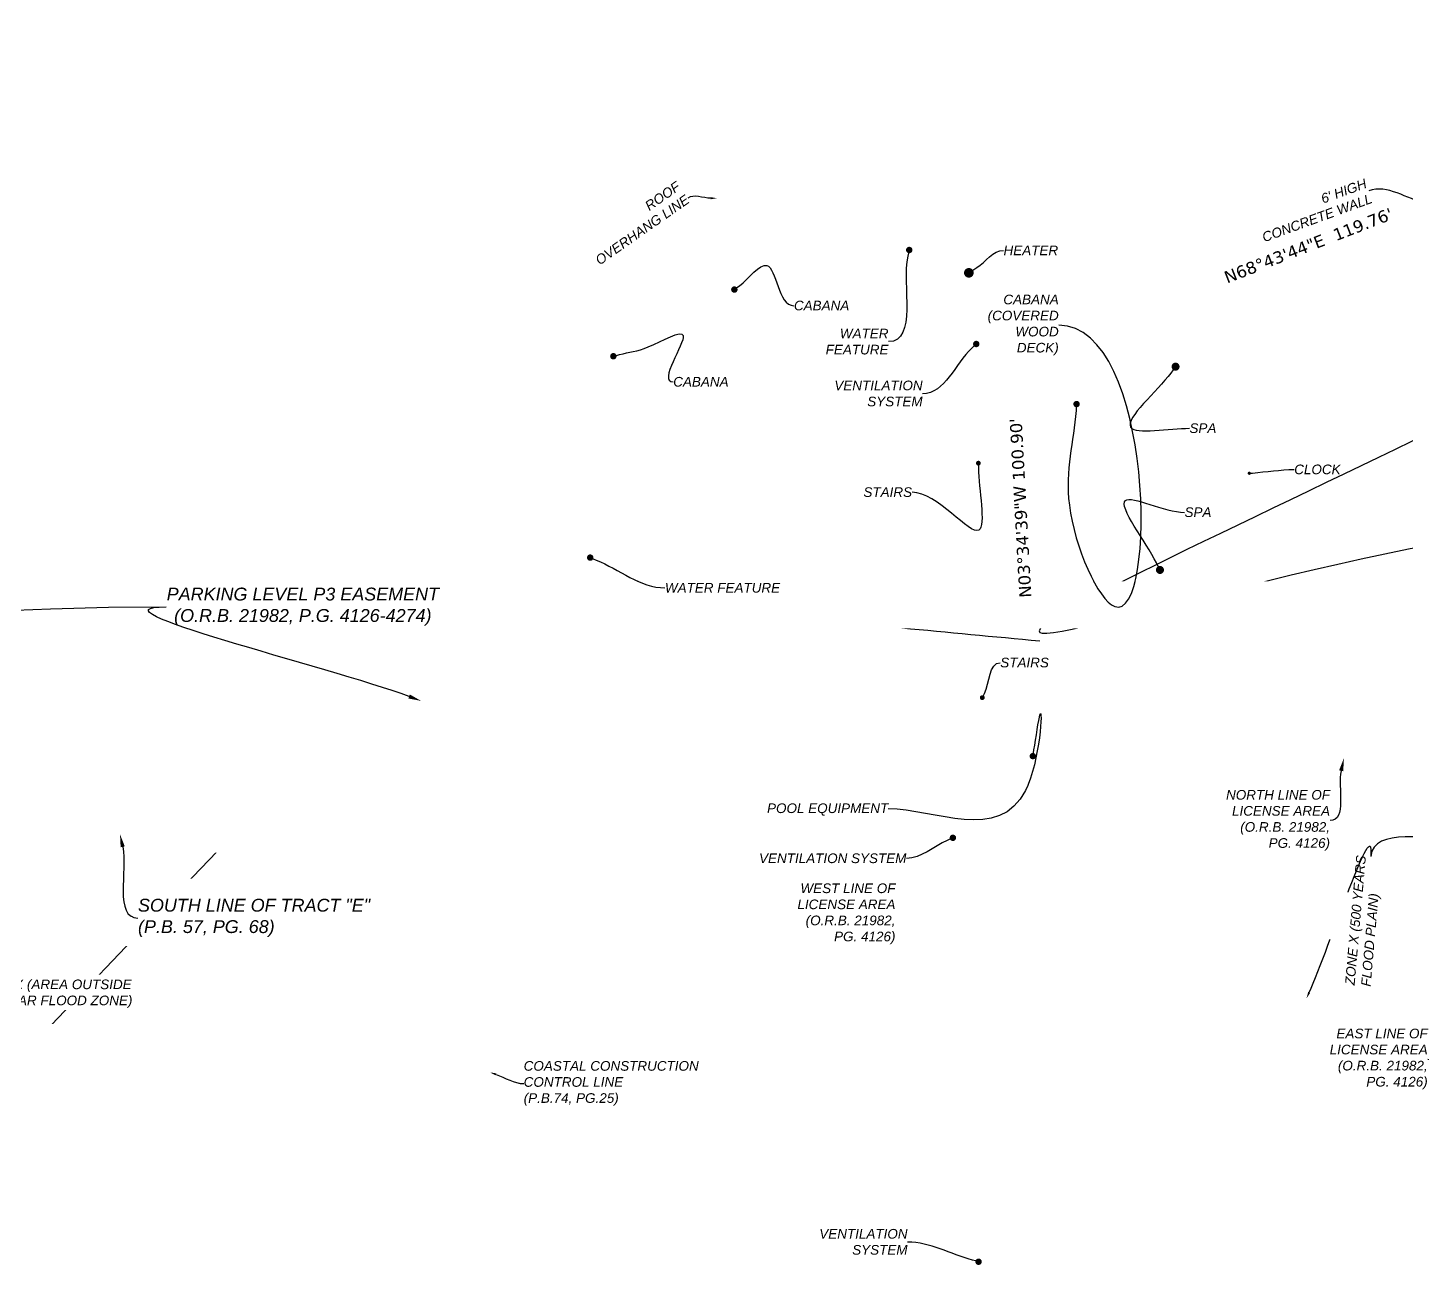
# Model space of a CAD drawing. Header units: inches. Extents: x -11331628 to 26860, y -6840660 to 4773.
# Drawn here: x 24517.9 to 24861.3, y -19959.3 to -19649.5 of the extents above; entities that cross this region are included whole.
import ezdxf
from ezdxf import colors
from ezdxf.entities.mleader import LeaderData, LeaderLine
from ezdxf.math import Vec2, Vec3

# ---------------------------------------------------------------- set-up
doc = ezdxf.new("R2010")
doc.units = ezdxf.units.IN
doc.header["$LTSCALE"] = 0.5
doc.header["$MEASUREMENT"] = 0
for name, color, linetype, lineweight in [('TEXT 2', 41, 'Continuous', 15), ('TEXT 3', 41, 'Continuous', 15), ('TEXT BOUNDARY SCALE 50', 225, 'Continuous', 15)]:
    doc.layers.add(name, color=color, linetype=linetype, lineweight=lineweight)
doc.styles.add('BOLD-ITALIC', font='verdanaz.ttf')
doc.styles.add('DIM', font='simplex.shx', dxfattribs={"width": 0.8})
doc.styles.add('TEXT-ITALIC', font='ariali.ttf')
doc.dimstyles.new('SCALE 40', dxfattribs={"dimscale": 40, "dimtxt": 0.08, "dimasz": 0.08, "dimexe": 0.06, "dimexo": 0.0625, "dimgap": 0, "dimtad": 0, "dimtoh": 1, "dimzin": 0, "dimdsep": 46, "dimtxsty": 'DIM', "dimcen": 0, "dimclrd": 256, "dimclrt": 256, "dimaunit": 1, "dimadec": 4, "dimazin": 0, "dimtfac": 1, "dimtofl": 0, "dimtmove": 0, "dimatfit": 3, "dimfxl": 1, "dimtolj": 1, "dimtzin": 0, "dimarcsym": 0})

# ---------------------------------------------------------------- blocks, each defined once
blk = doc.blocks.new('_Dot')
at = {"color": 0, "linetype": 'ByBlock', "lineweight": -2}
blk.add_line((-0.5, 0), (-1, 0), dxfattribs=at)
at = {"color": 0, "linetype": 'ByBlock', "const_width": 0.5}
blk.add_lwpolyline([(-0.25, 0, 1), (0.25, 0, 1)], format="xyb", close=True, dxfattribs=at)

msp = doc.modelspace()

# ---------------------------------------------------------------- texts
at = {"layer": 'TEXT BOUNDARY SCALE 50', "char_height": 3, "attachment_point": 5, "style": 'BOLD-ITALIC', "bg_fill": 3, "box_fill_scale": 1.2, "bg_fill_color": 256, "bg_fill_transparency": 0}
for s, insert, rotation in [('N68°43\'44"E  119.76\'', (24836.903, -19703.817), 21.2496), ('N03°34\'39"W 100.90\'', (24765.23, -19769.169), 93.12515)]:
    msp.add_mtext(s, dxfattribs=dict(at, insert=insert, rotation=rotation))

# ---------------------------------------------------------------- leaders
at = {"layer": 'TEXT 2', "lineweight": 15, "path_type": 1}
msp.add_leader([(24770.029, -19802.354), (24735.668, -19799.121)], dimstyle='SCALE 40', override={"dimscale": 0, "dimtad": 3}, dxfattribs=at)
at = {"layer": 'TEXT 3'}
ml = msp.add_multileader_mtext('Standard', dxfattribs=at)
ml.set_content('ROOF \\POVERHANG LINE\\P  ', color=256, style='TEXT-ITALIC')
ml.set_leader_properties()
ml.build(insert=Vec2(0, 0))
ml.multileader.update_dxf_attribs({"leader_type": 2, "text_left_attachment_type": 2, "text_right_attachment_type": 2, "dogleg_length": 0.075, "arrow_head_size": 1.6, "scale": 40})
ctx = ml.context
ctx.base_point, ctx.scale, ctx.char_height, ctx.arrow_head_size, ctx.landing_gap_size, ctx.plane_origin, ctx.plane_x_axis, ctx.plane_y_axis = Vec3(24659.867, -19707.735), 40, 2.4, 1.6, 0, Vec3(24673.63, -19649.084), Vec3(0.819152, 0.5735764), Vec3(-0.5735764, 0.819152)
ctx.left_attachment, ctx.right_attachment, ctx.text_align_type = 2, 2, 2
notes = []
notes.append((ctx, [(1, (1, 1, 0), (24684.783, -19690.289), (-0.819152, -0.5735764), 3, [(3, [(24689.629, -19692.015)], 0, [])])]))
ctx.mtext.insert, ctx.mtext.text_direction, ctx.mtext.rotation, ctx.mtext.alignment, ctx.mtext.flow_direction = Vec3(24679.319, -19687.716), Vec3(0.819152, 0.5735764), 0.6108652, 3, 5
ml = msp.add_multileader_mtext('Standard', dxfattribs=at)
ml.set_content('WATER\\PFEATURE  ', color=256, style='TEXT-ITALIC')
ml.set_leader_properties()
ml.set_arrow_properties(name='DOT')
ml.build(insert=Vec2(0, 0))
ml.multileader.update_dxf_attribs({"leader_type": 2, "text_left_attachment_type": 2, "text_right_attachment_type": 2, "dogleg_length": 0.075, "arrow_head_size": 1.6, "scale": 40})
ctx = ml.context
ctx.base_point, ctx.scale, ctx.char_height, ctx.arrow_head_size, ctx.landing_gap_size, ctx.plane_origin = Vec3(24716.68, -19727.737), 40, 2.4, 1.6, 0, Vec3(24716.76, -19669.777)
ctx.left_attachment, ctx.right_attachment, ctx.text_align_type = 2, 2, 2
notes.append((ctx, [(1, (1, 1, 0), (24735.324, -19727.737), (-1, 0), 3, [(3, [(24737.486, -19704.905)], 0, [])])]))
ctx.mtext.insert, ctx.mtext.alignment, ctx.mtext.flow_direction = Vec3(24732.324, -19724.516), 3, 5
ml = msp.add_multileader_mtext('Standard', dxfattribs=at)
ml.set_content('HEATER  ', color=256, style='TEXT-ITALIC')
ml.set_leader_properties()
ml.set_arrow_properties(name='DOT')
ml.build(insert=Vec2(0, 0))
ml.multileader.update_dxf_attribs({"leader_type": 2, "text_left_attachment_type": 2, "text_right_attachment_type": 2, "dogleg_length": 0.075, "arrow_head_size": 2.4, "scale": 40})
ctx = ml.context
ctx.base_point, ctx.scale, ctx.char_height, ctx.arrow_head_size, ctx.landing_gap_size, ctx.plane_origin = Vec3(24760.969, -19705.001), 40, 2.4, 2.4, 0, Vec3(24708.267, -19710.679)
ctx.left_attachment, ctx.right_attachment = 2, 2
notes.append((ctx, [(0, (1, 1, 0), (24757.969, -19705.001), (1, 0), 3, [(0, [(24752.341, -19710.593)], 0, [])])]))
ctx.mtext.insert, ctx.mtext.flow_direction = Vec3(24760.969, -19703.801), 5
ml = msp.add_multileader_mtext('Standard', dxfattribs=at)
ml.set_content('CABANA  ', color=256, style='TEXT-ITALIC')
ml.set_leader_properties()
ml.set_arrow_properties(name='DOT')
ml.build(insert=Vec2(0, 0))
ml.multileader.update_dxf_attribs({"leader_type": 2, "text_left_attachment_type": 2, "text_right_attachment_type": 2, "dogleg_length": 0.075, "arrow_head_size": 1.6, "scale": 40})
ctx = ml.context
ctx.base_point, ctx.scale, ctx.char_height, ctx.arrow_head_size, ctx.landing_gap_size, ctx.plane_origin = Vec3(24708.781, -19718.778), 40, 2.4, 1.6, 0, Vec3(24718.464, -19669.525)
ctx.left_attachment, ctx.right_attachment = 2, 2
notes.append((ctx, [(0, (1, 1, 0), (24705.781, -19718.778), (1, 0), 3, [(1, [(24693.943, -19714.752), (24702.025, -19708.728)], 0, [])])]))
ctx.mtext.insert, ctx.mtext.flow_direction = Vec3(24708.781, -19717.537), 5
ml = msp.add_multileader_mtext('Standard', dxfattribs=at)
ml.set_content('CABANA  ', color=256, style='TEXT-ITALIC')
ml.set_leader_properties()
ml.set_arrow_properties(name='DOT')
ml.build(insert=Vec2(0, 0))
ml.multileader.update_dxf_attribs({"leader_type": 2, "text_left_attachment_type": 2, "text_right_attachment_type": 2, "dogleg_length": 0.075, "arrow_head_size": 1.6, "scale": 40})
ctx = ml.context
ctx.base_point, ctx.scale, ctx.char_height, ctx.arrow_head_size, ctx.landing_gap_size, ctx.plane_origin = Vec3(24678.719, -19737.77), 40, 2.4, 1.6, 0, Vec3(24692.438, -19688.516)
ctx.left_attachment, ctx.right_attachment = 2, 2
notes.append((ctx, [(0, (1, 1, 0), (24675.719, -19737.77), (1, 0), 3, [(1, [(24663.816, -19731.367), (24672.519, -19729.056), (24681.204, -19726.215)], 0, [])])]))
ctx.mtext.insert, ctx.mtext.flow_direction = Vec3(24678.719, -19736.529), 5
ml = msp.add_multileader_mtext('Standard', dxfattribs=at)
ml.set_content('VENTILATION \\PSYSTEM  ', color=256, style='TEXT-ITALIC')
ml.set_leader_properties()
ml.set_arrow_properties(name='DOT')
ml.build(insert=Vec2(0, 0))
ml.multileader.update_dxf_attribs({"leader_type": 2, "text_left_attachment_type": 2, "text_right_attachment_type": 2, "dogleg_length": 0.075, "arrow_head_size": 1.6, "scale": 40})
ctx = ml.context
ctx.base_point, ctx.scale, ctx.char_height, ctx.arrow_head_size, ctx.landing_gap_size, ctx.plane_origin = Vec3(24719.14, -19740.699), 40, 2.4, 1.6, 0, Vec3(24742.038, -19682.439)
ctx.left_attachment, ctx.right_attachment, ctx.text_align_type = 2, 2, 2
notes.append((ctx, [(1, (1, 1, 0), (24743.823, -19740.699), (-1, 0), 3, [(3, [(24754.183, -19728.322)], 0, [])])]))
ctx.mtext.insert, ctx.mtext.alignment, ctx.mtext.flow_direction = Vec3(24740.823, -19737.438), 3, 5
ml = msp.add_multileader_mtext('Standard', dxfattribs=at)
ml.set_content('STAIRS', color=256, style='TEXT-ITALIC')
ml.set_leader_properties()
ml.set_arrow_properties(name='DOT')
ml.build(insert=Vec2(0, 0))
ml.multileader.update_dxf_attribs({"leader_type": 2, "text_left_attachment_type": 2, "text_right_attachment_type": 2, "dogleg_length": 0.075, "arrow_head_size": 1.2, "scale": 40})
ctx = ml.context
ctx.base_point, ctx.scale, ctx.char_height, ctx.arrow_head_size, ctx.landing_gap_size, ctx.plane_origin = Vec3(24726.304, -19765.252, 14.405), 40, 2.4, 1.2, 0, Vec3(24749.534, -19747.002, 14.405)
ctx.left_attachment, ctx.right_attachment, ctx.text_align_type = 2, 2, 2
notes.append((ctx, [(1, (1, 1, 0), (24741.193, -19765.252, 14.405), (-1, 0), 3, [(1, [(24754.718, -19758.007, 14.405), (24754.814, -19774.69, 14.405)], 0, [])])]))
ctx.mtext.insert, ctx.mtext.alignment, ctx.mtext.flow_direction = Vec3(24738.193, -19764.011, 14.405), 3, 5
for ctx, leaders in notes:
    for number, flags, end, landing, length, lines in leaders:
        leader = LeaderData()
        leader.index, (leader.has_last_leader_line, leader.has_dogleg_vector, leader.attachment_direction) = number, flags
        leader.last_leader_point, leader.dogleg_vector, leader.dogleg_length = Vec3(end), Vec3(landing), length
        for number, points, colour, breaks in lines:
            line = LeaderLine()
            line.index, line.vertices, line.color, line.breaks = number, Vec3.list(points), colors.encode_raw_color(colour), breaks
            leader.lines.append(line)
        ctx.leaders.append(leader)

# ---------------------------------------------------------------- next in the draw order: leaders
at = {"layer": 'TEXT 2'}
ml = msp.add_multileader_mtext('Standard', dxfattribs=at)
ml.set_content(' DEVELOPMENT AGREEMENT\\P(O.R.B. 21562, PG. 3830)', color=256, style='TEXT-ITALIC')
ml.set_leader_properties()
ml.build(insert=Vec2(0, 0))
ml.multileader.update_dxf_attribs({"leader_type": 2, "text_left_attachment_type": 2, "text_right_attachment_type": 2, "dogleg_length": 0.075, "arrow_head_size": 3.2, "scale": 40})
ctx = ml.context
ctx.base_point, ctx.scale, ctx.char_height, ctx.arrow_head_size, ctx.landing_gap_size, ctx.plane_origin = Vec3(24909.743, -19773.325), 40, 3.2, 3.2, 0, Vec3(25026.743, -19737.279)
ctx.left_attachment, ctx.right_attachment = 2, 2
notes = []
notes.append((ctx, [(1, (1, 1, 0), (24906.743, -19773.325), (1, 0), 3, [(2, [(24880.317, -19743.789), (24769.866, -19799.736)], 0, [])])]))
ctx.mtext.insert, ctx.mtext.flow_direction = Vec3(24909.743, -19768.533), 5
ctx.mtext.has_bg_fill, ctx.mtext.bg_color, ctx.mtext.bg_scale_factor, ctx.mtext.bg_transparency, ctx.mtext.use_window_bg_color = 1, -1027028792, 1.5, 0, 1
for ctx, leaders in notes:
    for number, flags, end, landing, length, lines in leaders:
        leader = LeaderData()
        leader.index, (leader.has_last_leader_line, leader.has_dogleg_vector, leader.attachment_direction) = number, flags
        leader.last_leader_point, leader.dogleg_vector, leader.dogleg_length = Vec3(end), Vec3(landing), length
        for number, points, colour, breaks in lines:
            line = LeaderLine()
            line.index, line.vertices, line.color, line.breaks = number, Vec3.list(points), colors.encode_raw_color(colour), breaks
            leader.lines.append(line)
        ctx.leaders.append(leader)

# ---------------------------------------------------------------- next in the draw order: leaders
ml = msp.add_multileader_mtext('Standard', dxfattribs=at)
ml.set_content('PARKING LEVEL P3 EASEMENT\\P(O.R.B. 21982, P.G. 4126-4274)', color=256, style='TEXT-ITALIC')
ml.set_leader_properties()
ml.build(insert=Vec2(0, 0))
ml.multileader.update_dxf_attribs({"leader_type": 2, "text_left_attachment_type": 2, "text_right_attachment_type": 2, "dogleg_length": 0.075, "arrow_head_size": 3.2, "scale": 40})
ctx = ml.context
ctx.base_point, ctx.scale, ctx.char_height, ctx.arrow_head_size, ctx.landing_gap_size, ctx.plane_origin = Vec3(24552.463, -19793.803), 40, 3.2, 3.2, 0, Vec3(24649.908, -19798.162)
ctx.left_attachment, ctx.right_attachment, ctx.text_align_type = 2, 2, 1
notes = []
notes.append((ctx, [(1, (1, 1, 0), (24549.463, -19793.803), (1, 0), 3, [(0, [(24615.953, -19817.227)], 0, []), (2, [(24571.262, -19848.388), (22037.882, -22482.163)], 0, [])])]))
ctx.mtext.insert, ctx.mtext.width, ctx.mtext.defined_height, ctx.mtext.alignment, ctx.mtext.flow_direction = Vec3(24586.49, -19789.011), 69.13834, 9.65, 2, 5
ctx.mtext.has_bg_fill, ctx.mtext.bg_color, ctx.mtext.bg_scale_factor, ctx.mtext.bg_transparency, ctx.mtext.use_window_bg_color = 1, -1027028792, 1.5, 0, 1
at = {"layer": 'TEXT 3'}
ml = msp.add_multileader_mtext('Standard', dxfattribs=at)
ml.set_content('SPA ', color=256, style='TEXT-ITALIC')
ml.set_leader_properties()
ml.set_arrow_properties(name='DOT')
ml.build(insert=Vec2(0, 0))
ml.multileader.update_dxf_attribs({"leader_type": 2, "text_left_attachment_type": 2, "text_right_attachment_type": 2, "dogleg_length": 0.075, "arrow_head_size": 2, "scale": 40})
ctx = ml.context
ctx.base_point, ctx.scale, ctx.char_height, ctx.arrow_head_size, ctx.landing_gap_size, ctx.plane_origin = Vec3(24807.266, -19749.324), 40, 2.4, 2, 0, Vec3(24778.864, -19724.125)
ctx.left_attachment, ctx.right_attachment = 2, 2
notes.append((ctx, [(0, (1, 1, 0), (24804.266, -19749.324), (1, 0), 3, [(1, [(24803.81, -19733.964), (24792.626, -19749.037)], 0, [])])]))
ctx.mtext.insert, ctx.mtext.flow_direction = Vec3(24807.266, -19748.083), 5
ml = msp.add_multileader_mtext('Standard', dxfattribs=at)
ml.set_content('CLOCK ', color=256, style='TEXT-ITALIC')
ml.set_leader_properties()
ml.set_arrow_properties(name='DOT')
ml.build(insert=Vec2(0, 0))
ml.multileader.update_dxf_attribs({"leader_type": 2, "text_left_attachment_type": 2, "text_right_attachment_type": 2, "dogleg_length": 0.075, "arrow_head_size": 0.8, "scale": 40})
ctx = ml.context
ctx.base_point, ctx.scale, ctx.char_height, ctx.arrow_head_size, ctx.landing_gap_size, ctx.plane_origin = Vec3(24833.355, -19759.593), 40, 2.4, 0.8, 0, Vec3(24806.161, -19720.922)
ctx.left_attachment, ctx.right_attachment = 2, 2
notes.append((ctx, [(0, (1, 1, 0), (24830.355, -19759.593), (1, 0), 3, [(1, [(24822.176, -19760.524)], 0, [])])]))
ctx.mtext.insert, ctx.mtext.flow_direction = Vec3(24833.355, -19758.352), 5
ml = msp.add_multileader_mtext('Standard', dxfattribs=at)
ml.set_content('SPA ', color=256, style='TEXT-ITALIC')
ml.set_leader_properties()
ml.set_arrow_properties(name='DOT')
ml.build(insert=Vec2(0, 0))
ml.multileader.update_dxf_attribs({"leader_type": 2, "text_left_attachment_type": 2, "text_right_attachment_type": 2, "dogleg_length": 0.075, "arrow_head_size": 2, "scale": 40})
ctx = ml.context
ctx.base_point, ctx.scale, ctx.char_height, ctx.arrow_head_size, ctx.landing_gap_size, ctx.plane_origin = Vec3(24806.038, -19770.254), 40, 2.4, 2, 0, Vec3(24781.232, -19741.37)
ctx.left_attachment, ctx.right_attachment = 2, 2
notes.append((ctx, [(0, (1, 1, 0), (24803.038, -19770.254), (1, 0), 3, [(0, [(24799.93, -19784.608), (24791.312, -19767.297)], 0, [])])]))
ctx.mtext.insert, ctx.mtext.flow_direction = Vec3(24806.038, -19769.013), 5
for ctx, leaders in notes:
    for number, flags, end, landing, length, lines in leaders:
        leader = LeaderData()
        leader.index, (leader.has_last_leader_line, leader.has_dogleg_vector, leader.attachment_direction) = number, flags
        leader.last_leader_point, leader.dogleg_vector, leader.dogleg_length = Vec3(end), Vec3(landing), length
        for number, points, colour, breaks in lines:
            line = LeaderLine()
            line.index, line.vertices, line.color, line.breaks = number, Vec3.list(points), colors.encode_raw_color(colour), breaks
            leader.lines.append(line)
        ctx.leaders.append(leader)

# ---------------------------------------------------------------- next in the draw order: leaders
ml = msp.add_multileader_mtext('Standard', dxfattribs=at)
ml.set_content('WATER FEATURE  ', color=256, style='TEXT-ITALIC')
ml.set_leader_properties()
ml.set_arrow_properties(name='DOT')
ml.build(insert=Vec2(0, 0))
ml.multileader.update_dxf_attribs({"leader_type": 2, "text_left_attachment_type": 2, "text_right_attachment_type": 2, "dogleg_length": 0.075, "arrow_head_size": 1.6, "scale": 40})
ctx = ml.context
ctx.base_point, ctx.scale, ctx.char_height, ctx.arrow_head_size, ctx.landing_gap_size, ctx.plane_origin = Vec3(24676.656, -19789.065), 40, 2.4, 1.6, 0, Vec3(24622.578, -19722.277)
ctx.left_attachment, ctx.right_attachment = 2, 2
notes = []
notes.append((ctx, [(0, (1, 1, 0), (24673.656, -19789.065), (1, 0), 3, [(3, [(24658.052, -19781.532)], 0, [])])]))
ctx.mtext.insert, ctx.mtext.flow_direction = Vec3(24676.656, -19787.844), 5
ml = msp.add_multileader_mtext('Standard', dxfattribs=at)
ml.set_content('STAIRS', color=256, style='TEXT-ITALIC')
ml.set_leader_properties()
ml.set_arrow_properties(name='DOT')
ml.build(insert=Vec2(0, 0))
ml.multileader.update_dxf_attribs({"leader_type": 2, "text_left_attachment_type": 2, "text_right_attachment_type": 2, "dogleg_length": 0.075, "arrow_head_size": 1.2, "scale": 40})
ctx = ml.context
ctx.base_point, ctx.scale, ctx.char_height, ctx.arrow_head_size, ctx.landing_gap_size, ctx.plane_origin = Vec3(24760.159, -19807.705, 14.405), 40, 2.4, 1.2, 0, Vec3(24738.052, -19779.141, 14.405)
ctx.left_attachment, ctx.right_attachment = 2, 2
notes.append((ctx, [(0, (1, 1, 0), (24760.099, -19807.705, 14.405), (1, 0), 0.06, [(1, [(24755.677, -19816.41, 14.405)], 0, [])])]))
ctx.mtext.insert, ctx.mtext.flow_direction = Vec3(24760.159, -19806.464, 14.405), 5
ml = msp.add_multileader_mtext('Standard', dxfattribs=at)
ml.set_content('NORTH LINE OF \\PLICENSE AREA \\P(O.R.B. 21982, \\PPG. 4126)', color=256, style='TEXT-ITALIC')
ml.set_leader_properties()
ml.build(insert=Vec2(0, 0))
ml.multileader.update_dxf_attribs({"leader_type": 2, "text_left_attachment_type": 2, "text_right_attachment_type": 2, "dogleg_length": 0.075, "arrow_head_size": 3.2, "scale": 40})
ctx = ml.context
ctx.base_point, ctx.scale, ctx.char_height, ctx.arrow_head_size, ctx.landing_gap_size, ctx.plane_origin = Vec3(24816.378, -19847.051, 15.22), 40, 2.4, 3.2, 0, Vec3(24957.633, -20099.123, 15.22)
ctx.left_attachment, ctx.right_attachment, ctx.text_align_type = 2, 2, 2
notes.append((ctx, [(1, (1, 1, 0), (24845.272, -19847.051, 15.22), (-1, 0), 3, [(1, [(24845.743, -19831.494, 15.22)], 0, [])])]))
ctx.mtext.insert, ctx.mtext.width, ctx.mtext.defined_height, ctx.mtext.alignment, ctx.mtext.flow_direction = Vec3(24842.272, -19839.417, 15.22), 27.80728, 14.838, 3, 5
ctx.mtext.has_bg_fill, ctx.mtext.bg_color, ctx.mtext.bg_scale_factor, ctx.mtext.bg_transparency, ctx.mtext.use_window_bg_color = 1, -1027028792, 1.5, 0, 1
ml = msp.add_multileader_mtext('Standard', dxfattribs=at)
ml.set_content('EAST LINE OF \\PLICENSE AREA \\P(O.R.B. 21982, \\PPG. 4126)', color=256, style='TEXT-ITALIC')
ml.set_leader_properties()
ml.build(insert=Vec2(0, 0))
ml.multileader.update_dxf_attribs({"leader_type": 2, "text_left_attachment_type": 2, "text_right_attachment_type": 2, "dogleg_length": 0.075, "arrow_head_size": 3.2, "scale": 40})
ctx = ml.context
ctx.base_point, ctx.scale, ctx.char_height, ctx.arrow_head_size, ctx.landing_gap_size, ctx.plane_origin = Vec3(24842.487, -19906.506, 15.22), 40, 2.4, 3.2, 0, Vec3(24979.571, -20158.382, 15.22)
ctx.left_attachment, ctx.right_attachment, ctx.text_align_type = 2, 2, 2
notes.append((ctx, [(1, (1, 1, 0), (24869.593, -19906.506, 15.22), (-1, 0), 3, [(1, [(24876.678, -19912.122, 15.22)], 0, [])])]))
ctx.mtext.insert, ctx.mtext.width, ctx.mtext.defined_height, ctx.mtext.alignment, ctx.mtext.flow_direction = Vec3(24866.593, -19898.872, 15.22), 27.80728, 14.838, 3, 5
ctx.mtext.has_bg_fill, ctx.mtext.bg_color, ctx.mtext.bg_scale_factor, ctx.mtext.bg_transparency, ctx.mtext.use_window_bg_color = 1, -1027028792, 1.5, 0, 1
ml = msp.add_multileader_mtext('Standard', dxfattribs=at)
ml.set_content('VENTILATION \\PSYSTEM  ', color=256, style='TEXT-ITALIC')
ml.set_leader_properties()
ml.set_arrow_properties(name='DOT')
ml.build(insert=Vec2(0, 0))
ml.multileader.update_dxf_attribs({"leader_type": 2, "text_left_attachment_type": 2, "text_right_attachment_type": 2, "dogleg_length": 0.075, "arrow_head_size": 1.6, "scale": 40})
ctx = ml.context
ctx.base_point, ctx.scale, ctx.char_height, ctx.arrow_head_size, ctx.landing_gap_size, ctx.plane_origin = Vec3(24715.387, -19952.022), 40, 2.4, 1.6, 0, Vec3(24748.79, -19848.067)
ctx.left_attachment, ctx.right_attachment, ctx.text_align_type = 2, 2, 2
notes.append((ctx, [(1, (1, 1, 0), (24740.07, -19952.022), (-1, 0), 3, [(3, [(24754.753, -19956.929)], 0, [])])]))
ctx.mtext.insert, ctx.mtext.alignment, ctx.mtext.flow_direction = Vec3(24737.07, -19948.761), 3, 5
for ctx, leaders in notes:
    for number, flags, end, landing, length, lines in leaders:
        leader = LeaderData()
        leader.index, (leader.has_last_leader_line, leader.has_dogleg_vector, leader.attachment_direction) = number, flags
        leader.last_leader_point, leader.dogleg_vector, leader.dogleg_length = Vec3(end), Vec3(landing), length
        for number, points, colour, breaks in lines:
            line = LeaderLine()
            line.index, line.vertices, line.color, line.breaks = number, Vec3.list(points), colors.encode_raw_color(colour), breaks
            leader.lines.append(line)
        ctx.leaders.append(leader)

# ---------------------------------------------------------------- next in the draw order: leaders
ml = msp.add_multileader_mtext('Standard', dxfattribs=at)
ml.set_content('POOL EQUIPMENT ', color=256, style='TEXT-ITALIC')
ml.set_leader_properties()
ml.set_arrow_properties(name='DOT')
ml.build(insert=Vec2(0, 0))
ml.multileader.update_dxf_attribs({"leader_type": 2, "text_left_attachment_type": 2, "text_right_attachment_type": 2, "dogleg_length": 0.075, "arrow_head_size": 1.6, "scale": 40})
ctx = ml.context
ctx.base_point, ctx.scale, ctx.char_height, ctx.arrow_head_size, ctx.landing_gap_size, ctx.plane_origin = Vec3(24701.908, -19844.116), 40, 2.4, 1.6, 0, Vec3(24737.495, -19798.947)
ctx.left_attachment, ctx.right_attachment, ctx.text_align_type = 2, 2, 2
notes = []
notes.append((ctx, [(1, (1, 1, 0), (24735.26, -19844.116), (-1, 0), 3, [(0, [(24768.271, -19830.972), (24770.04, -19820.663), (24766.447, -19839.508)], 0, [])])]))
ctx.mtext.insert, ctx.mtext.alignment, ctx.mtext.flow_direction = Vec3(24732.26, -19842.758), 3, 5
ml = msp.add_multileader_mtext('Standard', dxfattribs=at)
ml.set_content('VENTILATION SYSTEM  ', color=256, style='TEXT-ITALIC')
ml.set_leader_properties()
ml.set_arrow_properties(name='DOT')
ml.build(insert=Vec2(0, 0))
ml.multileader.update_dxf_attribs({"leader_type": 2, "text_left_attachment_type": 2, "text_right_attachment_type": 2, "dogleg_length": 0.075, "arrow_head_size": 1.6, "scale": 40})
ctx = ml.context
ctx.base_point, ctx.scale, ctx.char_height, ctx.arrow_head_size, ctx.landing_gap_size, ctx.plane_origin = Vec3(24700.373, -19856.464), 40, 2.4, 1.6, 0, Vec3(24746.174, -19794.329)
ctx.left_attachment, ctx.right_attachment, ctx.text_align_type = 2, 2, 2
notes.append((ctx, [(1, (1, 1, 0), (24739.788, -19856.464), (-1, 0), 3, [(3, [(24748.365, -19851.325)], 0, [])])]))
ctx.mtext.insert, ctx.mtext.alignment, ctx.mtext.flow_direction = Vec3(24736.788, -19855.223), 3, 5
ml = msp.add_multileader_mtext('Standard', dxfattribs=at)
ml.set_content('COASTAL CONSTRUCTION\\PCONTROL LINE\\P(P.B.74, PG.25)', color=256, style='TEXT-ITALIC')
ml.set_leader_properties()
ml.build(insert=Vec2(0, 0))
ml.multileader.update_dxf_attribs({"leader_type": 2, "text_left_attachment_type": 2, "text_right_attachment_type": 2, "dogleg_length": 0.075, "arrow_head_size": 1.6, "scale": 40})
ctx = ml.context
ctx.base_point, ctx.scale, ctx.char_height, ctx.arrow_head_size, ctx.landing_gap_size, ctx.plane_origin = Vec3(24641.482, -19912.558), 40, 2.4, 1.6, 0, Vec3(24610.319, -19893.575)
ctx.left_attachment, ctx.right_attachment = 2, 2
notes.append((ctx, [(0, (1, 1, 0), (24638.482, -19912.558), (1, 0), 3, [(2, [(24633.09, -19909.753)], 0, [])])]))
ctx.mtext.insert, ctx.mtext.flow_direction = Vec3(24641.482, -19906.944), 5
ctx.mtext.has_bg_fill, ctx.mtext.bg_color, ctx.mtext.bg_scale_factor, ctx.mtext.bg_transparency, ctx.mtext.use_window_bg_color = 1, -1027028792, 1.5, 0, 1
for ctx, leaders in notes:
    for number, flags, end, landing, length, lines in leaders:
        leader = LeaderData()
        leader.index, (leader.has_last_leader_line, leader.has_dogleg_vector, leader.attachment_direction) = number, flags
        leader.last_leader_point, leader.dogleg_vector, leader.dogleg_length = Vec3(end), Vec3(landing), length
        for number, points, colour, breaks in lines:
            line = LeaderLine()
            line.index, line.vertices, line.color, line.breaks = number, Vec3.list(points), colors.encode_raw_color(colour), breaks
            leader.lines.append(line)
        ctx.leaders.append(leader)

# ---------------------------------------------------------------- next in the draw order: leaders
ml = msp.add_multileader_mtext('Standard', dxfattribs=at)
ml.set_content("ZONE  VE (ELEV. 11.00') ", color=256, style='TEXT-ITALIC')
ml.set_leader_properties()
ml.build(insert=Vec2(0, 0))
ml.multileader.update_dxf_attribs({"leader_type": 2, "text_left_attachment_type": 2, "text_right_attachment_type": 2, "dogleg_length": 0.075, "arrow_head_size": 1.6, "scale": 40})
ctx = ml.context
ctx.base_point, ctx.scale, ctx.char_height, ctx.arrow_head_size, ctx.landing_gap_size, ctx.plane_origin, ctx.plane_x_axis, ctx.plane_y_axis = Vec3(24962.792, -19852.13), 40, 2.4, 1.6, 0, Vec3(25012.476, -19773.618), Vec3(0.0871557, 0.9961947), Vec3(-0.9961947, 0.0871557)
ctx.left_attachment, ctx.right_attachment = 2, 2
notes = []
notes.append((ctx, [(0, (0, 0, 0), (0, 0), (1, 0), 1, [])]))
ctx.mtext.insert, ctx.mtext.text_direction, ctx.mtext.rotation, ctx.mtext.flow_direction = Vec3(24961.225, -19851.993), Vec3(0.0871557, 0.9961947), 1.4835299, 5
ctx.mtext.has_bg_fill, ctx.mtext.bg_color, ctx.mtext.bg_scale_factor, ctx.mtext.bg_transparency, ctx.mtext.use_window_bg_color = 1, -1027028792, 1.5, 0, 1
ml = msp.add_multileader_mtext('Standard', dxfattribs=at)
ml.set_content('WEST LINE OF \\PLICENSE AREA \\P(O.R.B. 21982, \\PPG. 4126)', color=256, style='TEXT-ITALIC')
ml.set_leader_properties()
ml.build(insert=Vec2(0, 0))
ml.multileader.update_dxf_attribs({"leader_type": 2, "text_left_attachment_type": 2, "text_right_attachment_type": 2, "dogleg_length": 0.075, "arrow_head_size": 3.2, "scale": 40})
ctx = ml.context
ctx.base_point, ctx.scale, ctx.char_height, ctx.arrow_head_size, ctx.landing_gap_size, ctx.plane_origin = Vec3(24709.95, -19870.331, 15.22), 40, 2.4, 3.2, 0, Vec3(24850.836, -20123.337, 15.22)
ctx.left_attachment, ctx.right_attachment, ctx.text_align_type = 2, 2, 2
notes.append((ctx, [(1, (1, 1, 0), (24737.057, -19870.331, 15.22), (-1, 0), 3, [(1, [(24745.726, -19876.244, 15.22)], 0, [])])]))
ctx.mtext.insert, ctx.mtext.width, ctx.mtext.defined_height, ctx.mtext.alignment, ctx.mtext.flow_direction = Vec3(24734.057, -19862.696, 15.22), 27.80728, 14.838, 3, 5
ctx.mtext.has_bg_fill, ctx.mtext.bg_color, ctx.mtext.bg_scale_factor, ctx.mtext.bg_transparency, ctx.mtext.use_window_bg_color = 1, -1027028792, 1.5, 0, 1
for ctx, leaders in notes:
    for number, flags, end, landing, length, lines in leaders:
        leader = LeaderData()
        leader.index, (leader.has_last_leader_line, leader.has_dogleg_vector, leader.attachment_direction) = number, flags
        leader.last_leader_point, leader.dogleg_vector, leader.dogleg_length = Vec3(end), Vec3(landing), length
        for number, points, colour, breaks in lines:
            line = LeaderLine()
            line.index, line.vertices, line.color, line.breaks = number, Vec3.list(points), colors.encode_raw_color(colour), breaks
            leader.lines.append(line)
        ctx.leaders.append(leader)

# ---------------------------------------------------------------- next in the draw order: leaders
ml = msp.add_multileader_mtext('Standard', dxfattribs=at)
ml.set_content("6' HIGH \\PCONCRETE WALL", color=256, style='TEXT-ITALIC')
ml.set_leader_properties()
ml.build(insert=Vec2(0, 0))
ml.multileader.update_dxf_attribs({"leader_type": 2, "text_left_attachment_type": 2, "text_right_attachment_type": 2, "dogleg_length": 0.075, "arrow_head_size": 2, "scale": 40})
ctx = ml.context
ctx.base_point, ctx.scale, ctx.char_height, ctx.arrow_head_size, ctx.landing_gap_size, ctx.plane_origin, ctx.plane_x_axis, ctx.plane_y_axis = Vec3(24825.204, -19699.9, 9.5), 40, 2.4, 2, 0, Vec3(24768.409, -19679.012, 9.5), Vec3(0.9393122, 0.3430636), Vec3(-0.3430636, 0.9393122)
ctx.left_attachment, ctx.right_attachment, ctx.text_align_type = 2, 2, 2
notes = []
notes.append((ctx, [(1, (1, 1, 0), (24854.759, -19689.106, 9.5), (-0.9393122, -0.3430636), 3, [(3, [(24868.09, -19693.707, 9.5)], 0, [])])]))
ctx.mtext.insert, ctx.mtext.text_direction, ctx.mtext.rotation, ctx.mtext.alignment, ctx.mtext.flow_direction = Vec3(24850.822, -19687.071, 9.5), Vec3(0.9393122, 0.3430636), 0.3501765, 3, 5
ctx.mtext.has_bg_fill, ctx.mtext.bg_color, ctx.mtext.bg_scale_factor, ctx.mtext.bg_transparency, ctx.mtext.use_window_bg_color = 1, -1027028792, 1.5, 0, 1
ml = msp.add_multileader_mtext('Standard', dxfattribs=at)
ml.set_content('CABANA\\P(COVERED \\PWOOD \\PDECK)', color=256, style='TEXT-ITALIC')
ml.set_leader_properties()
ml.set_arrow_properties(name='DOT')
ml.build(insert=Vec2(0, 0))
ml.multileader.update_dxf_attribs({"leader_type": 2, "text_left_attachment_type": 2, "text_right_attachment_type": 2, "dogleg_length": 0.075, "arrow_head_size": 1.6, "scale": 40})
ctx = ml.context
ctx.base_point, ctx.scale, ctx.char_height, ctx.arrow_head_size, ctx.landing_gap_size, ctx.plane_origin = Vec3(24757.333, -19723.664, 14.506), 40, 2.4, 1.6, 0, Vec3(24775.927, -19665.404, 14.506)
ctx.left_attachment, ctx.right_attachment, ctx.text_align_type = 2, 2, 2
notes.append((ctx, [(1, (1, 1, 0), (24777.713, -19723.664, 14.506), (-1, 0), 3, [(1, [(24779.156, -19743.283, 14.506), (24777.358, -19768.45, 14.506), (24788.675, -19793.723, 14.506)], 0, [])])]))
ctx.mtext.insert, ctx.mtext.alignment, ctx.mtext.flow_direction = Vec3(24774.713, -19716.029, 14.506), 3, 5
ml = msp.add_multileader_mtext('Standard', dxfattribs=at)
ml.set_content('ZONE X (500 YEARS \\PFLOOD PLAIN) ', color=256, style='TEXT-ITALIC')
ml.set_leader_properties()
ml.build(insert=Vec2(0, 0))
ml.multileader.update_dxf_attribs({"leader_type": 2, "text_left_attachment_type": 2, "text_right_attachment_type": 2, "dogleg_length": 0.075, "arrow_head_size": 1.6, "scale": 40})
ctx = ml.context
ctx.base_point, ctx.scale, ctx.char_height, ctx.arrow_head_size, ctx.landing_gap_size, ctx.plane_origin, ctx.plane_x_axis, ctx.plane_y_axis = Vec3(24849.58, -19888.209), 40, 2.4, 1.6, 0, Vec3(24899.187, -19811.227), Vec3(0.0871557, 0.9961947), Vec3(-0.9961947, 0.0871557)
ctx.left_attachment, ctx.right_attachment = 2, 2
notes.append((ctx, [(1, (1, 1, 0), (24852.406, -19855.903), (-0.0871557, -0.9961947), 0.075, [(1, [(24836.403, -19891.33)], 0, []), (0, [(24876.154, -19850.151)], 0, [])])]))
ctx.mtext.insert, ctx.mtext.text_direction, ctx.mtext.rotation, ctx.mtext.flow_direction = Vec3(24846, -19887.896), Vec3(0.0871557, 0.9961947), 1.4835299, 5
ctx.mtext.has_bg_fill, ctx.mtext.bg_color, ctx.mtext.bg_scale_factor, ctx.mtext.bg_transparency, ctx.mtext.use_window_bg_color = 1, -1027028792, 1.5, 0, 1
for ctx, leaders in notes:
    for number, flags, end, landing, length, lines in leaders:
        leader = LeaderData()
        leader.index, (leader.has_last_leader_line, leader.has_dogleg_vector, leader.attachment_direction) = number, flags
        leader.last_leader_point, leader.dogleg_vector, leader.dogleg_length = Vec3(end), Vec3(landing), length
        for number, points, colour, breaks in lines:
            line = LeaderLine()
            line.index, line.vertices, line.color, line.breaks = number, Vec3.list(points), colors.encode_raw_color(colour), breaks
            leader.lines.append(line)
        ctx.leaders.append(leader)

# ---------------------------------------------------------------- next in the draw order: leaders
at = {"layer": 'TEXT 2'}
ml = msp.add_multileader_mtext('Standard', dxfattribs=at)
ml.set_content("18' UTILITY EASEMENT\\P&  DEVELOPMENT AGREEMENT\\P(O.R.B. 21562, PG. 3830)", color=256, style='TEXT-ITALIC')
ml.set_leader_properties()
ml.build(insert=Vec2(0, 0))
ml.multileader.update_dxf_attribs({"leader_type": 2, "text_left_attachment_type": 2, "text_right_attachment_type": 2, "dogleg_length": 0.075, "arrow_head_size": 3.2, "scale": 40})
ctx = ml.context
ctx.base_point, ctx.scale, ctx.char_height, ctx.arrow_head_size, ctx.landing_gap_size, ctx.plane_origin = Vec3(24392.183, -19634.798), 40, 3.2, 3.2, 0, Vec3(24451.861, -19676.912)
ctx.left_attachment, ctx.right_attachment, ctx.text_align_type = 2, 2, 1
notes = []
notes.append((ctx, [(1, (1, 1, 0), (24389.183, -19634.798), (1, 0), 3, [(1, [(24247.279, -19676.983), (24302.916, -19703.221), (24408.093, -19858.771), (20985.538, -18522.283)], 0, [])])]))
ctx.mtext.insert, ctx.mtext.alignment, ctx.mtext.flow_direction = Vec3(24426.621, -19627.313), 2, 5
ctx.mtext.has_bg_fill, ctx.mtext.bg_color, ctx.mtext.bg_scale_factor, ctx.mtext.bg_transparency, ctx.mtext.use_window_bg_color = 1, -1027028792, 1.5, 0, 1
for ctx, leaders in notes:
    for number, flags, end, landing, length, lines in leaders:
        leader = LeaderData()
        leader.index, (leader.has_last_leader_line, leader.has_dogleg_vector, leader.attachment_direction) = number, flags
        leader.last_leader_point, leader.dogleg_vector, leader.dogleg_length = Vec3(end), Vec3(landing), length
        for number, points, colour, breaks in lines:
            line = LeaderLine()
            line.index, line.vertices, line.color, line.breaks = number, Vec3.list(points), colors.encode_raw_color(colour), breaks
            leader.lines.append(line)
        ctx.leaders.append(leader)

# ---------------------------------------------------------------- next in the draw order: leaders
ml = msp.add_multileader_mtext('Standard', dxfattribs=at)
ml.set_content('SOUTH LINE OF TRACT "E"\\P(P.B. 57, PG. 68)', color=256, style='TEXT-ITALIC')
ml.set_leader_properties()
ml.build(insert=Vec2(0, 0))
ml.multileader.update_dxf_attribs({"leader_type": 2, "text_left_attachment_type": 2, "text_right_attachment_type": 2, "dogleg_length": 0.075, "arrow_head_size": 3.2, "scale": 40})
ctx = ml.context
ctx.base_point, ctx.scale, ctx.char_height, ctx.arrow_head_size, ctx.landing_gap_size, ctx.plane_origin = Vec3(24545.436, -19871.304), 40, 3.2, 3.2, 0, Vec3(24655.401, -19903.874)
ctx.left_attachment, ctx.right_attachment = 2, 2
notes = []
notes.append((ctx, [(0, (1, 1, 0), (24542.436, -19871.304), (1, 0), 3, [(1, [(24540.959, -19850.437)], 0, [])])]))
ctx.mtext.insert, ctx.mtext.width, ctx.mtext.flow_direction = Vec3(24545.436, -19866.512), 57.83138, 5
ctx.mtext.has_bg_fill, ctx.mtext.bg_color, ctx.mtext.bg_scale_factor, ctx.mtext.bg_transparency, ctx.mtext.use_window_bg_color = 1, -1027028792, 1.5, 0, 1
at = {"layer": 'TEXT 3'}
ml = msp.add_multileader_mtext('Standard', dxfattribs=at)
ml.set_content('ZONE X (AREA OUTSIDE\\P500-YEAR FLOOD ZONE)', color=256, style='TEXT-ITALIC')
ml.set_leader_properties()
ml.build(insert=Vec2(0, 0))
ml.multileader.update_dxf_attribs({"leader_type": 2, "text_left_attachment_type": 2, "text_right_attachment_type": 2, "dogleg_length": 0.075, "arrow_head_size": 1.6, "scale": 40})
ctx = ml.context
ctx.base_point, ctx.scale, ctx.char_height, ctx.arrow_head_size, ctx.landing_gap_size, ctx.plane_origin = Vec3(24504.372, -19890.221), 40, 2.4, 1.6, 0, Vec3(24636.782, -19876.997)
ctx.left_attachment, ctx.right_attachment = 2, 2
notes.append((ctx, [(0, (1, 1, 0), (24501.372, -19890.221), (1, 0), 3, [(2, [(24484.724, -19885.162)], 0, [])])]))
ctx.mtext.insert, ctx.mtext.flow_direction = Vec3(24504.372, -19886.627), 5
ctx.mtext.has_bg_fill, ctx.mtext.bg_color, ctx.mtext.bg_scale_factor, ctx.mtext.bg_transparency, ctx.mtext.use_window_bg_color = 1, -1027028792, 1.5, 0, 1
for ctx, leaders in notes:
    for number, flags, end, landing, length, lines in leaders:
        leader = LeaderData()
        leader.index, (leader.has_last_leader_line, leader.has_dogleg_vector, leader.attachment_direction) = number, flags
        leader.last_leader_point, leader.dogleg_vector, leader.dogleg_length = Vec3(end), Vec3(landing), length
        for number, points, colour, breaks in lines:
            line = LeaderLine()
            line.index, line.vertices, line.color, line.breaks = number, Vec3.list(points), colors.encode_raw_color(colour), breaks
            leader.lines.append(line)
        ctx.leaders.append(leader)

doc.saveas('drawing.dxf')
